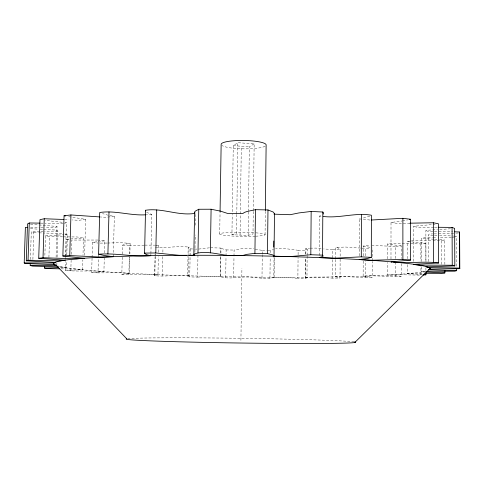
<?xml version="1.0" encoding="UTF-8"?>
<svg xmlns="http://www.w3.org/2000/svg" width="484" height="484" viewBox="0 0 484 484"><rect width="100%" height="100%" fill="white"/><g stroke="black" fill="none" stroke-linecap="round" stroke-linejoin="round"><path stroke-width="0.36" stroke-dasharray="2.42 1.81" d="M401.248 263.683L401.248 276.261L387.406 275.021L387.418 262.467M387.424 258.777L387.436 244.009L393.946 243.307L401.502 243.567M390.987 258.94L391.011 222.483L401.847 221.019M363.188 261.088L363.139 276.128L371.93 275.807L395.192 276.533L395.198 262.981M395.198 258.462L395.204 246.417L401.242 245.92L401.248 258.498M335.557 259.509L335.46 276.836L345.274 276.636L365.378 277.526L365.432 261.045M365.444 255.806L365.468 248.316L370.248 248.062M365.378 277.526L372.232 277.338L372.269 261.517M372.269 260.761L372.299 247.953M359.182 255.788L359.316 218.889L359.842 218.762M363.206 255.824L363.236 246.047L370.187 245.467M340.131 259.176L340.034 278.028L332.623 278.131L332.792 249.599L323.621 248.933M335.563 258.758L335.624 247.457L345.413 247.034L360.489 248.08M340.149 256.157L340.149 249.072L338.122 247.965L335.624 247.457M319.24 255.352L319.519 216.082L320.971 215.604M307.14 256.048L306.965 277.798L305.652 278.336L297.878 278.354L298.065 257.676M298.09 254.717L298.132 250.288L285.13 248.607L275.559 248.594M306.965 277.798L305.428 277.205L305.592 257.954M305.622 254.251L305.67 248.328L309.566 248.171M305.652 278.336L305.821 257.597M305.852 253.888L305.888 250.186L307.201 249.296L305.67 248.328M307.146 255.298L307.201 249.296M220.704 256.526L220.383 276.721C230.493 279.867 240.911 275.868 251.184 277.017C258.305 277.604 268.245 279.837 273.817 277.278L274.041 256.992M274.107 277.38L274.331 257.149M253.277 211.447L252.987 233.984L248.147 235.406L231.933 234.758L232.235 214.376M253.289 210.691L254.161 143.821L237.826 142.713L233.258 145.684L232.247 213.619M261.983 278.221L262.267 254.899M262.28 254.148L262.322 250.385L254.481 249.103M265.057 234.728L265.335 211.393M269.945 278.282L270.187 257.192M270.235 252.672L270.266 250.416L273.569 249.599M233.675 277.87L233.984 256.829M233.996 256.078L234.081 250.065C240.512 249.018 247.064 247.112 253.628 248.837M236.785 214.442L236.513 233.318L231.933 234.758M236.797 213.686L237.826 142.713M240.058 235.085L241.316 146.222M240.911 340.379L241.921 268.354M248.147 235.406L248.461 212.119M248.473 211.369L249.339 146.761L254.161 143.821M219.712 234.02L220.069 211.423M220.764 252.787L220.861 248.062L210.613 247.735M220.383 276.721L220.867 256.381M220.91 253.38L220.994 248.135M225.689 277.731L226.016 256.677M226.028 255.927L226.119 249.913L220.831 248.298M155.443 247.288L162.969 247.681L179.28 246.531L189.099 247.015L188.167 247.506L187.635 276.055L189.722 276.902L197.575 277.114L197.992 253.689M187.635 276.055L188.566 275.765L188.923 256.599M188.935 255.861L189.099 247.015M189.722 276.902L190.109 256.254M190.121 255.516L190.242 248.879L188.282 247.953L188.167 247.506M194.925 252.194L195.24 234.958M195.415 225.217L195.627 213.371M188.566 275.765C177.319 274.658 166.079 276.733 154.826 275.741L154.922 275.178L157.959 274.658L158.347 256.695M158.443 252.206L158.589 245.473L155.431 245.194M162.376 276.025L162.781 256.635M162.878 252.158L162.969 247.681M150.863 255.667L150.899 254.161M150.911 253.41L151.776 214.388L146.598 212.319M154.638 275.559L155.049 256.762M155.061 256.012L155.11 253.755M154.826 275.741L155.297 254.027M157.959 274.658C145.938 273.484 133.862 275.348 121.829 274.259L122.252 257.095M122.325 254.106L122.543 245.152L124.836 244.251L130.142 243.446L129.893 253.882M128.883 274.616L129.307 256.798M129.379 253.834L129.579 245.666L122.543 245.152M121.829 274.259L129.428 273.266L129.821 256.865M92.057 258.226L91.67 272.474L103.921 271.56L104.272 258.093M104.411 252.854L104.725 240.881L98.591 240.106M113.31 256.689L114.333 216.402L108.894 215.416M84.627 255.328L85.632 219.343L68.183 216.608M92.075 257.476L92.486 242.484L98.942 241.431M129.428 273.266L120.268 272.728L98.01 272.891L98.403 258.002M98.427 257.258L98.482 255.026M65.358 259.509L65.425 257.252M65.443 256.502L66.447 222.688L64.935 222.465M103.921 271.56C91.143 270.151 78.233 271.833 65.449 270.393L65.715 261.511M65.866 256.332L66.368 239.308L83.472 237.971L82.988 255.334M60.639 267.658L66.435 267.591L66.635 260.864M66.816 254.88L67.409 234.704L64.904 233.917M70.815 270.877L71.124 260.35M71.299 254.336L71.717 240.052L97.798 240.04M65.449 270.393L82.582 269.673L82.861 259.86M48.914 257.403L49.562 236.513L45.49 235.678L44.824 256.768M56.084 257.24L57.021 226.439L30.317 224.237M56.84 265.317L56.93 262.34M57.088 257.125L57.88 231.062L56.295 230.039L43.693 229.458M30.389 259.515L31.303 231.654L40.136 231.364M32.894 259.4L33.771 232.568L31.303 231.654M114.333 216.402L105.7 217.274L100.382 216.983M421.364 261.505L421.358 238.449L424.323 237.547L432.496 237.523M104.725 240.881L100.182 241.292M428.528 261.469L428.455 235.03L429.332 234.026L432.648 233.911M425.303 272.02L421.389 271.875L425.321 271.258M425.956 261.675L425.878 230.33L437.524 229.652M66.447 222.688L64.426 223.336M57.021 226.439L55.781 227.456L45.109 227.298M57.88 231.062L44.516 231.261M273.817 277.278L284.84 277.259L297.878 278.354M454.609 237.106L456.491 236.228L456.648 266.92M369.764 216.106L361.754 218.484M151.776 214.388L146.241 214.781M407.183 258.686L407.171 241.522L409.428 241.086M158.589 245.473L156.477 245.926M209.481 247.814L198.071 249.151M85.632 219.343L78.783 220.311L72.304 219.942M413.36 261.378L413.318 226.3L432.327 224.546M407.183 264.657L407.189 273.617L412.15 273.121L423.5 273.279M432.999 240.838L441.172 240.79L444.772 240.028L444.869 264.688M402.537 220.916L407.522 219.948M67.409 234.704L64.318 234.807M63.138 223.693L45.006 223.203M402.186 243.585L420.874 243.906L425.853 243.27L425.896 261.281M433.023 224.467L435.116 224.225M411.454 240.736L432.266 240.838M387.406 275.021L394.92 274.628L420.935 275.142L420.917 266.218M305.428 277.205L315.949 277.114L332.623 278.131M45.49 235.678L63.719 234.813M450.574 228.769L438.208 229.616M144.843 245.11L154.705 245.152M455.898 233.137L458.868 232.979M144.25 245.152L129.579 245.666M395.192 276.533L401.248 276.261M453.671 233.24L438.407 233.82M197.575 277.114L209.391 276.334L220.547 276.618M332.792 249.599L340.185 249.369M409.912 223.191L398.798 223.614L391.011 222.483M40.88 231.34L43.112 231.279M451.33 237.202L438.135 237.469M451.983 237.184L453.956 237.124M310.256 248.153L316.161 248.092L321.679 248.746M434.051 233.905L437.681 233.832M298.132 250.288L305.888 250.186M432.865 231.437L427.929 231.394L425.878 230.33M106.897 243.047L98.803 243.113M107.605 243.041L121.012 242.641L130.142 243.446M433.198 237.523L437.427 237.475M433.749 227.298L418.17 227.486L413.318 226.3M434.463 227.292L437.367 227.286M30.498 227.305L39.367 227.256M434.372 231.443L437.391 231.449M262.322 250.385L266.654 250.403M267.374 250.403L270.266 250.416M40.801 227.268L44.395 227.292M433.138 235.26L428.455 235.03M61.728 233.548L43.578 233.022M59.441 266.841L66.435 267.591M438.873 231.467L452.673 231.751M63.343 236.876L77.01 236.96L83.472 237.971M40.716 223.136L44.292 223.191M226.119 249.913L234.081 250.065M60.948 268.862L76.091 269.019L82.582 269.673M434.529 235.291L437.306 235.351M62.63 236.857L49.562 236.513M395.204 246.417L372.002 245.436M439.514 235.43L452.607 235.998M190.242 248.879L197.363 249.127M39.095 232.828L42.834 232.986M361.917 248.159L365.468 248.316M410.402 241.77L407.171 241.522M64.656 219.518L69 219.736M33.771 232.568L38.351 232.798M40.136 229.271L42.979 229.422M369.951 220.026L359.316 218.889M453.254 236.041L455.196 236.15M433.846 239.181L421.322 238.539M30.413 228.654L38.641 229.18M233.258 145.684L249.339 146.761M411.636 241.849L425.853 243.27M91.67 272.474L98.01 272.891M422.254 274.488L407.189 273.617M434.553 239.223L438.825 239.538M439.539 239.592L444.772 240.028M62.158 222.265L45.06 220.371M320.995 216.318L319.519 216.082M92.486 242.484L98.101 243.047M363.139 276.128L372.232 277.338M66.368 239.308L69.714 239.774M363.236 246.047L371.555 247.639M335.46 276.836L339.236 277.447L340.034 278.028M401.242 245.92L387.436 244.009M108.277 215.265L102.511 213.595M441.172 240.79L441.257 264.476M425.908 268.033L425.914 271.034M421.376 266.69L421.389 271.875M420.874 243.906L420.905 261.015M255.776 232.834A22.688 2.075 0.8 0 1 255.945 236.18M255.262 236.21A22.688 2.075 0.8 0 1 225.653 235.496A22.688 2.075 0.8 0 1 224.933 232.756A22.688 2.075 0.8 0 1 254.342 232.725M265.117 146.204A22.506 4.187 0.8 0 1 243.198 148.842A22.506 4.187 0.8 0 1 221.926 145.46M127.667 338.709A114.732 2.366 0.8 0 1 242.248 338.322A114.732 2.366 0.8 0 1 354.548 341.928M426.083 271.101A188.457 10.678 0.8 0 1 242.175 276.951A188.457 10.678 0.8 0 1 57.911 266.006"/><path stroke-width="0.73" d="M371.24 220.02L402.876 218.314L410.571 219.252L410.613 260.053L402.894 259.436L369.843 260.301L359.17 259.551L367.174 258.523L371.307 257.373L371.409 215.217C355.292 212.379 339.326 218.514 323.221 216.451M371.307 257.373L361.294 256.841L361.439 214.43M189.268 255.389L194.864 255.286L193.824 254.596L194.598 212.252L195.07 211.266L198.761 209.263L211.097 209.227L220.758 211.206L227.534 213.426L242.926 213.474L244.444 212.391L247.173 211.466L255.479 209.669L267.979 209.947L273.2 212.04L274.495 213.644L274.023 255.879L273.599 256.103L275.705 256.332L289.777 256.617L310.813 254.741L311.158 211.447L322.822 212.01L323.294 212.688L323.264 214.085M361.294 256.841L333.7 258.232L319.222 257.615L322.979 256.417L323.003 255.564L322.526 255.147L322.822 212.01M273.702 247.082L273.769 241.068M193.824 254.596L194.29 253.991C205.319 250.295 217.11 254.251 228.206 255.528L242.333 255.606L246.592 254.403L254.917 253.35L255.479 209.669M265.347 210.637L266.127 145.146A22.506 4.187 0.8 0 0 244.099 140.481A22.506 4.187 0.8 0 0 221.146 144.371L220.069 211.423M274.023 255.879L272.716 254.899L267.471 253.586L267.979 209.947M197.98 252.793L198.761 209.263M210.365 252.842L211.097 209.227M145.533 214.811C130.208 215.761 115.077 210.195 99.71 212.494L98.597 254.221C115.634 252.842 132.531 256.98 149.568 255.782L150.863 255.667L147.42 254.983L144.583 253.513L145.527 210.25C161.898 207.757 177.465 215.719 193.8 213.541L194.955 213.492M186.255 255.401L179.207 255.334L155.794 252.963L156.725 209.917M107.908 253.912L108.997 211.907M70.948 214.957L64.063 215.737L62.86 256.006L69.757 255.564L70.948 214.957L99.764 216.917M29.276 222.991L27.509 223.953L26.287 260.815L28.054 260.241L29.276 222.991L40.003 223.124M58.159 266.829L32.676 266.103L30.189 265.534L30.262 263.278M28.054 260.241L60.385 260.906L65.334 260.259L38.726 258.268L39.96 219.663L44.25 218.756L63.93 219.482M38.726 258.268L43.022 257.736L44.25 218.756M59.508 268.838L48.563 268.596L44.468 268.063L44.516 266.557M30.189 265.534L56.84 265.317L54.383 264.627L24.726 263.478L24.2 262.891L25.386 227.371L27.57 227.341M354.724 342.551L430.167 268.372M274.071 214.007L274.495 213.644M456.654 268.414L456.666 270.659L454.779 271.185L427.076 271.27M409.404 219.53L410.571 219.252M55.037 263.054L24.2 262.891M410.613 260.053L390.987 261.917L391.465 261.989M444.893 270.665L444.905 272.909L441.293 273.357L424.994 273.291M311.158 211.447L298.918 212.93L290.188 214.708L274.192 214.164M409.912 223.191L433.343 222.755L438.474 223.771L438.613 262.963L413.36 264.367L416.881 264.954M423.07 274.991L425.926 274.785L425.92 273.285M438.099 227.292L452.074 227.401L454.639 228.424L454.821 265.891L425.968 266.896L428.939 267.598L459.612 268.082L459.8 268.674L430.246 269.128L429.108 269.225L428.546 269.776L456.666 270.659M44.468 268.063L58.576 267.682M144.559 253.102L155.794 252.963M438.613 262.963C423.694 260.961 408.55 263.665 393.601 262.195M454.821 265.891L452.25 265.256L417.547 265.057M254.917 253.35L267.471 253.586M43.022 257.736L76.49 258.873L84.543 258.323L62.86 256.006M426.041 272.038L444.905 272.909M454.821 231.812L459.419 231.969L459.606 232.937L459.8 268.674M310.813 254.741L322.526 255.147M69.757 255.564L102.305 257.167L113.31 256.689L104.096 255.473L98.597 254.221M26.287 260.815L55.92 262.497M423.633 274.585L425.926 274.785M64.063 215.737L65.413 216.039M194.598 212.252L194.943 212.845M145.527 210.25L145.551 210.921M459.419 231.969L459.612 268.082M452.074 227.401L452.25 265.256M433.343 222.755L433.464 262.316M402.876 218.314L402.894 259.436M354.548 341.928A114.732 2.366 0.8 0 1 242.865 343.059A114.732 2.366 0.8 0 1 126.802 338.83L56.501 265.583A188.457 10.678 0.8 0 1 231.34 255.461A188.457 10.678 0.8 0 1 429.98 269.588"/></g></svg>
